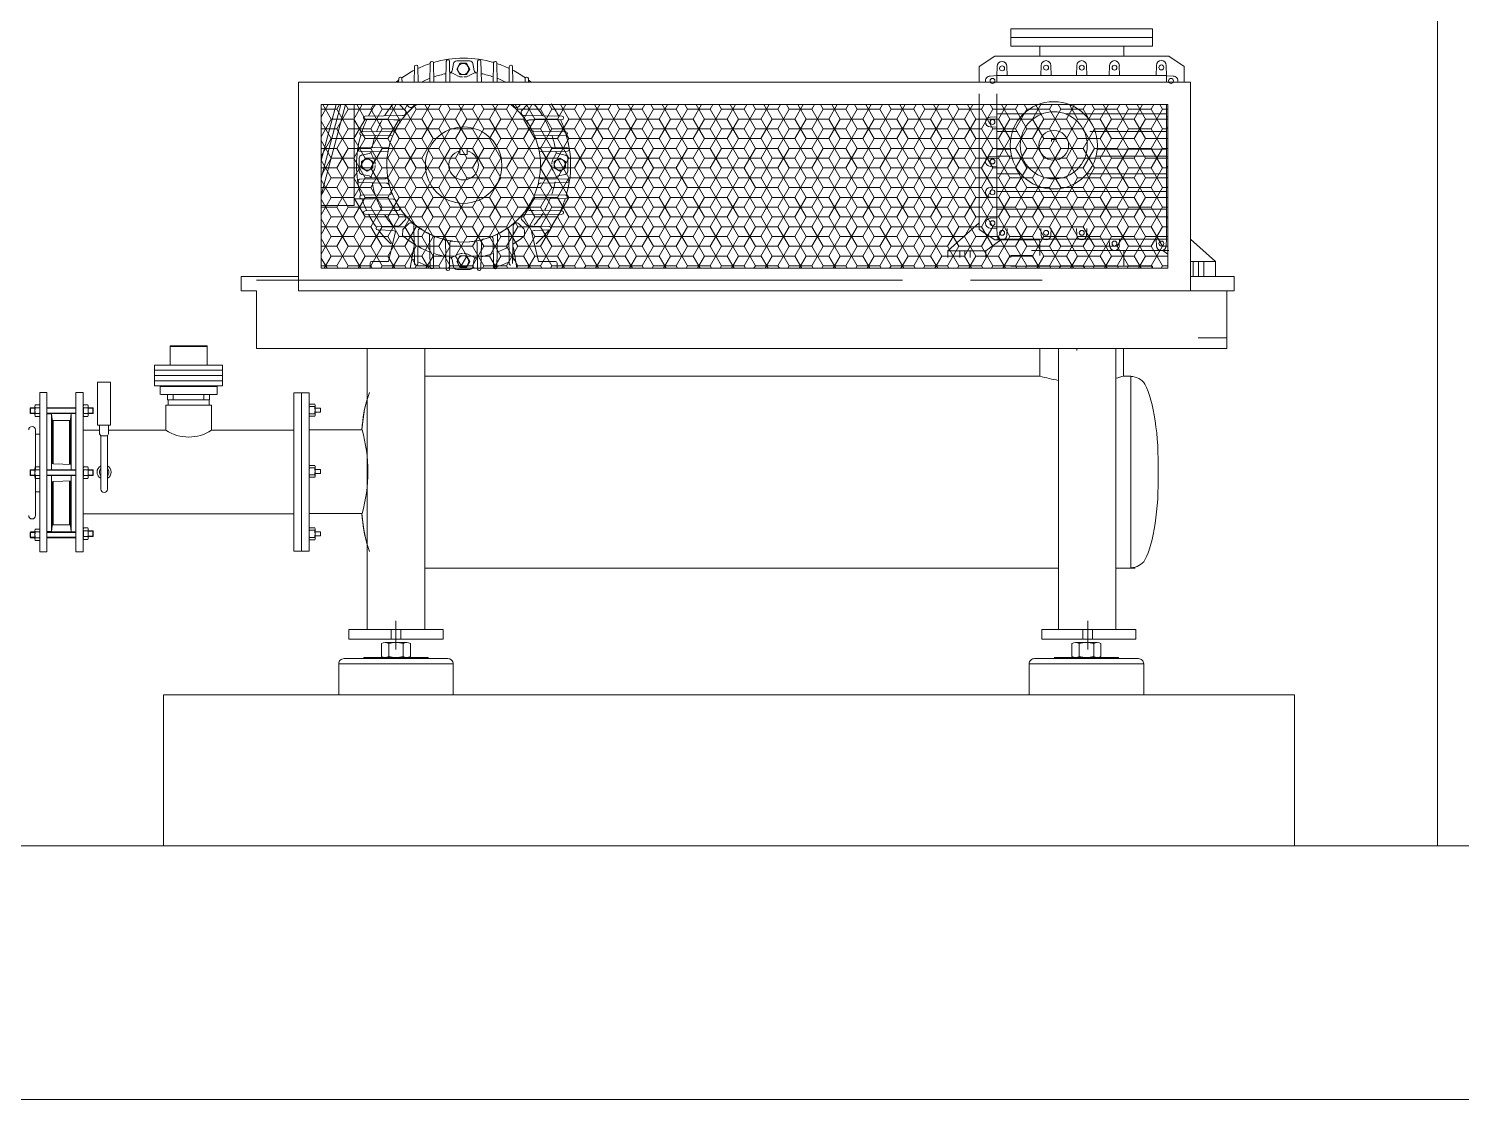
# Model space of a CAD drawing. Header units: millimetres. Extents: x 100 to 940, y 100 to 694.
# Drawn here: x 565.1 to 582.92, y 543.83 to 557.15 of the extents above; entities that cross this region are included whole.
import ezdxf

# ---------------------------------------------------------------- set-up
doc = ezdxf.new("R2010")
doc.units = ezdxf.units.MM
for name, color, linetype, lineweight in [('Aço 1020', 6, 'Continuous', 9), ('contorno', 1, 'Continuous', 9), ('M-EQUIPAMENTOS', 1, 'Continuous', 9), ('PAREDE', 7, 'Continuous', 9)]:
    doc.layers.add(name, color=color, linetype=linetype, lineweight=lineweight)

msp = doc.modelspace()

# ---------------------------------------------------------------- hatches: boundary and pattern name
at = {"layer": 'M-EQUIPAMENTOS', "linetype": 'Continuous'}
h = msp.add_hatch(dxfattribs=at)
h.set_pattern_fill('HONEY', color=1, scale=1.125, angle=180, style=0)
h.set_pattern_definition([(180, (735.08115, 394.29844), (-0.2109375, 0.12178482), [-0.140625, 0.28125]), (60, (735.08115, 394.29844), (0.2109375, 0.12178482), [-0.140625, 0.28125]), (120, (735.08115, 394.29844), (-5e-10, 0.243569645), [0.28125, -0.140625])])
h.paths.add_polyline_path([(568.736, 554.172), (579.267, 554.172), (579.267, 556.208), (568.736, 556.208)])

# ---------------------------------------------------------------- linework, layer by layer
at = {"layer": 'Aço 1020'}
msp.add_lwpolyline([(563.868, 546.99), (563.868, 563.209), (582.618, 563.209), (582.618, 546.99)], close=True, dxfattribs=at)
at = {"layer": 'contorno'}
msp.add_line((570.312, 548.865), (569.021, 548.865), dxfattribs=at)
at = {"layer": 'M-EQUIPAMENTOS', "linetype": 'Continuous'}
for p, q in [((577.313, 557.043), (577.313, 557.152)), ((577.313, 557.152), (579.076, 557.152)), ((579.076, 557.043), (579.076, 557.152)), ((577.313, 557.043), (579.076, 557.043)), ((577.313, 556.934), (577.313, 557.043)), ((577.313, 557.043), (579.076, 557.043)), ((577.313, 556.934), (577.578, 556.934)), ((577.313, 556.934), (579.076, 556.934)), ((577.672, 556.934), (577.672, 556.812)), ((578.718, 556.934), (578.718, 556.812)), ((579.076, 557.043), (578.98, 557.043)), ((579.076, 556.934), (578.98, 556.934)), ((579.076, 556.934), (579.076, 557.043)), ((570.113, 556.746), (570.112, 556.746)), ((570.113, 556.746), (570.115, 556.746)), ((570.292, 556.747), (570.287, 556.489)), ((570.312, 556.766), (570.311, 556.766)), ((570.312, 556.766), (570.311, 556.766)), ((570.312, 556.766), (570.314, 556.766)), ((570.312, 556.766), (570.314, 556.766)), ((570.333, 556.747), (570.338, 556.489)), ((570.422, 556.752), (570.503, 556.752)), ((570.584, 556.752), (570.503, 556.752)), ((570.682, 556.747), (570.678, 556.489)), ((570.703, 556.766), (570.701, 556.766)), ((570.703, 556.766), (570.701, 556.766)), ((570.703, 556.766), (570.705, 556.766)), ((570.703, 556.766), (570.705, 556.766)), ((570.724, 556.747), (570.729, 556.489)), ((570.902, 556.746), (570.9, 556.746)), ((570.902, 556.746), (570.904, 556.746)), ((577.113, 556.812), (576.92, 556.683)), ((577.672, 556.812), (577.113, 556.812)), ((579.191, 556.812), (577.113, 556.812)), ((577.198, 556.812), (579.277, 556.812)), ((578.411, 556.812), (578.735, 556.812)), ((578.411, 556.812), (578.735, 556.812)), ((578.681, 556.812), (579.277, 556.812)), ((579.277, 556.812), (579.469, 556.683)), ((569.898, 556.68), (569.895, 556.489)), ((569.918, 556.699), (569.917, 556.699)), ((569.918, 556.699), (569.92, 556.699)), ((569.939, 556.68), (569.942, 556.489)), ((570.093, 556.728), (570.089, 556.489)), ((570.134, 556.728), (570.138, 556.489)), ((570.365, 556.63), (570.382, 556.719)), ((570.43, 556.569), (570.37, 556.601)), ((570.422, 556.651), (570.462, 556.722)), ((570.462, 556.581), (570.422, 556.651)), ((570.462, 556.722), (570.543, 556.722)), ((570.543, 556.581), (570.462, 556.581)), ((570.543, 556.722), (570.584, 556.651)), ((570.584, 556.651), (570.543, 556.581)), ((570.576, 556.569), (570.636, 556.601)), ((570.641, 556.63), (570.624, 556.719)), ((570.881, 556.728), (570.877, 556.489)), ((570.923, 556.728), (570.927, 556.489)), ((571.076, 556.68), (571.073, 556.489)), ((571.097, 556.699), (571.095, 556.699)), ((571.097, 556.699), (571.099, 556.699)), ((571.118, 556.68), (571.12, 556.489)), ((576.92, 556.489), (576.92, 556.683)), ((576.92, 556.683), (576.92, 556.489)), ((577.058, 556.564), (577.138, 556.57)), ((577.138, 556.57), (579.25, 556.57)), ((579.25, 556.57), (577.138, 556.57)), ((577.139, 556.563), (577.144, 556.685)), ((577.139, 556.563), (577.144, 556.685)), ((577.139, 556.489), (577.139, 556.57)), ((577.269, 556.57), (577.265, 556.685)), ((577.686, 556.57), (577.69, 556.695)), ((577.815, 556.57), (577.811, 556.695)), ((578.13, 556.57), (578.134, 556.695)), ((578.259, 556.57), (578.255, 556.695)), ((578.537, 556.57), (578.541, 556.695)), ((578.666, 556.57), (578.662, 556.695)), ((579.121, 556.57), (579.125, 556.697)), ((579.25, 556.563), (579.246, 556.697)), ((579.25, 556.489), (579.25, 556.57)), ((579.25, 556.568), (579.331, 556.564)), ((579.469, 556.489), (579.469, 556.683)), ((579.469, 556.683), (579.469, 556.489)), ((569.701, 556.533), (569.699, 556.489)), ((569.721, 556.551), (569.72, 556.551)), ((569.721, 556.551), (569.723, 556.551)), ((569.742, 556.533), (569.744, 556.489)), ((571.273, 556.533), (571.272, 556.489)), ((571.294, 556.551), (571.292, 556.551)), ((571.294, 556.551), (571.295, 556.551)), ((571.315, 556.533), (571.316, 556.489)), ((568.736, 555.294), (568.98, 556.208)), ((569.039, 556.208), (568.736, 555.076)), ((568.736, 555.512), (568.922, 556.208)), ((569.149, 556.208), (569.149, 554.952)), ((569.779, 556.141), (569.716, 556.204)), ((569.822, 556.184), (569.798, 556.208)), ((571.193, 556.184), (571.217, 556.208)), ((571.237, 556.141), (571.299, 556.204)), ((576.92, 556.341), (576.92, 554.655)), ((576.92, 554.655), (576.92, 556.341)), ((577.139, 554.667), (577.139, 556.341)), ((579.25, 554.534), (579.25, 556.208)), ((569.264, 556.044), (569.264, 556.046)), ((569.264, 556.044), (569.264, 556.042)), ((569.283, 556.065), (569.75, 556.071)), ((569.283, 556.023), (569.692, 556.018)), ((569.64, 556.07), (569.75, 556.071)), ((571.375, 556.07), (571.265, 556.071)), ((571.733, 556.065), (571.265, 556.071)), ((571.733, 556.023), (571.324, 556.018)), ((571.751, 556.044), (571.751, 556.046)), ((571.751, 556.044), (571.751, 556.042)), ((577.139, 556.057), (577.058, 556.053)), ((577.702, 556.092), (577.139, 556.092)), ((579.25, 556.092), (577.992, 556.092)), ((579.25, 556.057), (579.267, 556.056)), ((569.216, 555.849), (569.216, 555.851)), ((569.216, 555.849), (569.216, 555.848)), ((569.235, 555.87), (569.633, 555.876)), ((569.64, 556.019), (569.692, 556.018)), ((571.375, 556.019), (571.324, 556.018)), ((571.78, 555.87), (571.366, 555.877)), ((571.799, 555.849), (571.799, 555.851)), ((571.799, 555.849), (571.799, 555.848)), ((577.139, 555.927), (577.058, 555.932)), ((577.397, 555.873), (577.139, 555.873)), ((579.25, 555.873), (578.297, 555.873)), ((579.25, 555.927), (579.267, 555.928)), ((569.215, 555.671), (569.578, 555.678)), ((569.235, 555.828), (569.625, 555.822)), ((571.78, 555.828), (571.391, 555.822)), ((571.8, 555.671), (571.437, 555.678)), ((577.819, 555.75), (577.819, 555.776)), ((577.875, 555.776), (577.819, 555.776)), ((577.875, 555.75), (577.875, 555.776)), ((569.197, 555.65), (569.197, 555.652)), ((569.197, 555.65), (569.197, 555.652)), ((569.197, 555.65), (569.197, 555.648)), ((569.197, 555.65), (569.197, 555.648)), ((569.211, 555.542), (569.211, 555.461)), ((569.215, 555.629), (569.566, 555.623)), ((569.311, 555.542), (569.24, 555.501)), ((569.24, 555.501), (569.24, 555.42)), ((569.332, 555.599), (569.243, 555.581)), ((569.381, 555.501), (569.311, 555.542)), ((569.393, 555.534), (569.361, 555.594)), ((569.381, 555.42), (569.381, 555.501)), ((570.461, 555.661), (570.461, 555.586)), ((570.554, 555.661), (570.461, 555.661)), ((570.461, 555.586), (570.554, 555.586)), ((570.554, 555.586), (570.554, 555.661)), ((571.8, 555.629), (571.449, 555.623)), ((571.622, 555.534), (571.654, 555.594)), ((571.634, 555.501), (571.705, 555.542)), ((571.634, 555.42), (571.634, 555.501)), ((571.683, 555.599), (571.772, 555.581)), ((571.705, 555.542), (571.775, 555.501)), ((571.775, 555.501), (571.775, 555.42)), ((571.805, 555.542), (571.805, 555.461)), ((571.819, 555.65), (571.819, 555.652)), ((571.819, 555.65), (571.819, 555.648)), ((577.139, 555.566), (577.058, 555.562)), ((577.139, 555.566), (577.058, 555.562)), ((577.31, 555.653), (577.139, 555.653)), ((577.321, 555.567), (577.139, 555.567)), ((579.25, 555.567), (578.373, 555.567)), ((579.25, 555.653), (578.383, 555.653)), ((579.25, 555.566), (579.267, 555.565)), ((579.25, 555.566), (579.267, 555.565)), ((569.211, 555.38), (569.211, 555.461)), ((569.24, 555.42), (569.311, 555.38)), ((569.332, 555.323), (569.243, 555.34)), ((569.311, 555.38), (569.381, 555.42)), ((569.393, 555.388), (569.361, 555.328)), ((571.622, 555.388), (571.654, 555.328)), ((571.705, 555.38), (571.634, 555.42)), ((571.683, 555.323), (571.772, 555.34)), ((571.775, 555.42), (571.705, 555.38)), ((571.805, 555.38), (571.805, 555.461)), ((577.139, 555.437), (577.058, 555.441)), ((577.139, 555.437), (577.058, 555.441)), ((577.436, 555.347), (577.139, 555.347)), ((579.25, 555.347), (578.258, 555.347)), ((579.25, 555.437), (579.267, 555.437)), ((579.25, 555.437), (579.267, 555.437)), ((569.197, 555.26), (569.197, 555.261)), ((569.197, 555.26), (569.197, 555.258)), ((569.215, 555.28), (569.535, 555.286)), ((569.215, 555.239), (569.552, 555.232)), ((571.8, 555.239), (571.467, 555.232)), ((571.8, 555.28), (571.48, 555.286)), ((571.819, 555.26), (571.819, 555.261)), ((571.819, 555.26), (571.819, 555.258)), ((577.139, 555.182), (577.058, 555.178)), ((579.25, 555.182), (579.267, 555.181)), ((568.736, 554.952), (569.149, 554.952)), ((569.382, 555.038), (569.149, 555.038)), ((569.216, 555.061), (569.216, 555.062)), ((569.216, 555.061), (569.216, 555.059)), ((569.235, 555.081), (569.585, 555.087)), ((569.235, 555.04), (569.633, 555.033)), ((571.78, 555.04), (571.382, 555.033)), ((571.78, 555.081), (571.391, 555.088)), ((571.799, 555.061), (571.799, 555.062)), ((571.799, 555.061), (571.799, 555.059)), ((577.139, 555.053), (577.058, 555.057)), ((579.25, 555.128), (577.139, 555.128)), ((579.25, 555.053), (579.267, 555.054)), ((569.264, 554.866), (569.264, 554.867)), ((569.264, 554.866), (569.264, 554.864)), ((569.283, 554.887), (569.692, 554.892)), ((569.283, 554.845), (569.75, 554.839)), ((569.64, 554.891), (569.692, 554.892)), ((569.64, 554.84), (569.75, 554.839)), ((571.733, 554.845), (571.265, 554.839)), ((571.375, 554.84), (571.265, 554.839)), ((571.733, 554.887), (571.324, 554.892)), ((571.381, 554.891), (571.33, 554.892)), ((571.751, 554.866), (571.751, 554.867)), ((571.751, 554.866), (571.751, 554.864)), ((577.139, 554.798), (577.058, 554.794)), ((579.25, 554.908), (577.139, 554.908)), ((579.25, 554.798), (579.267, 554.797)), ((569.421, 554.67), (569.421, 554.672)), ((569.421, 554.67), (569.421, 554.669)), ((569.64, 554.696), (569.44, 554.691)), ((569.44, 554.65), (569.628, 554.641)), ((569.574, 554.256), (569.662, 554.631)), ((569.64, 554.696), (569.697, 554.698)), ((569.779, 554.769), (569.716, 554.706)), ((569.749, 554.579), (569.751, 554.645)), ((569.822, 554.726), (569.759, 554.663)), ((569.898, 554.23), (569.891, 554.698)), ((569.939, 554.23), (569.945, 554.639)), ((571.076, 554.23), (571.071, 554.639)), ((571.118, 554.23), (571.124, 554.698)), ((571.193, 554.726), (571.256, 554.663)), ((571.237, 554.769), (571.299, 554.706)), ((571.266, 554.579), (571.264, 554.645)), ((571.375, 554.696), (571.318, 554.698)), ((571.441, 554.256), (571.353, 554.631)), ((571.375, 554.696), (571.575, 554.691)), ((571.575, 554.65), (571.388, 554.641)), ((571.594, 554.67), (571.594, 554.672)), ((571.594, 554.67), (571.594, 554.669)), ((576.531, 554.39), (576.92, 554.736)), ((577.113, 554.526), (576.92, 554.655)), ((577.058, 554.673), (577.139, 554.667)), ((577.139, 554.674), (577.144, 554.586)), ((577.269, 554.667), (577.265, 554.586)), ((577.686, 554.667), (577.69, 554.586)), ((577.815, 554.667), (577.811, 554.586)), ((578.13, 554.667), (578.134, 554.586)), ((578.259, 554.667), (578.255, 554.586)), ((569.843, 554.172), (569.888, 554.432)), ((570.093, 554.182), (570.086, 554.58)), ((570.134, 554.182), (570.14, 554.54)), ((570.292, 554.163), (570.285, 554.501)), ((570.333, 554.163), (570.339, 554.489)), ((570.682, 554.163), (570.676, 554.489)), ((570.724, 554.163), (570.73, 554.501)), ((570.881, 554.182), (570.875, 554.54)), ((570.923, 554.182), (570.929, 554.58)), ((571.172, 554.172), (571.127, 554.432)), ((577.001, 554.39), (577.188, 554.526)), ((577.672, 554.526), (577.113, 554.526)), ((577.138, 554.534), (579.25, 554.534)), ((577.672, 554.333), (577.672, 554.518)), ((578.537, 554.534), (578.541, 554.453)), ((578.666, 554.534), (578.662, 554.453)), ((579.121, 554.534), (579.125, 554.453)), ((579.25, 554.541), (579.246, 554.453)), ((579.25, 554.541), (579.246, 554.453)), ((579.25, 554.536), (579.267, 554.537)), ((579.858, 554.257), (579.548, 554.533)), ((569.364, 554.256), (569.574, 554.256)), ((570.365, 554.28), (570.382, 554.191)), ((570.43, 554.341), (570.37, 554.309)), ((570.462, 554.329), (570.422, 554.258)), ((570.422, 554.258), (570.462, 554.188)), ((570.543, 554.329), (570.462, 554.329)), ((570.584, 554.258), (570.543, 554.329)), ((570.543, 554.188), (570.584, 554.258)), ((570.576, 554.341), (570.636, 554.309)), ((570.641, 554.28), (570.624, 554.191)), ((571.651, 554.256), (571.441, 554.256)), ((576.531, 554.39), (577.001, 554.39)), ((576.531, 554.305), (576.531, 554.39)), ((576.677, 554.305), (576.677, 554.39)), ((576.743, 554.305), (576.743, 554.39)), ((576.809, 554.305), (576.809, 554.39)), ((577.001, 554.39), (577.001, 554.305)), ((577.313, 554.333), (577.578, 554.333)), ((577.313, 554.333), (577.313, 554.305)), ((579.277, 554.393), (577.571, 554.393)), ((578.718, 554.2), (578.718, 554.385)), ((579.267, 554.346), (579.202, 554.393)), ((579.858, 554.257), (579.548, 554.257)), ((579.581, 554.069), (579.581, 554.257)), ((579.647, 554.069), (579.647, 554.257)), ((579.713, 554.069), (579.713, 554.257)), ((579.858, 554.069), (579.858, 554.257)), ((568.454, 554.069), (567.744, 554.069)), ((567.744, 554.069), (567.744, 553.89)), ((569.345, 554.238), (569.345, 554.172)), ((569.918, 554.211), (569.917, 554.211)), ((569.918, 554.211), (569.92, 554.211)), ((570.113, 554.164), (570.112, 554.164)), ((570.113, 554.164), (570.115, 554.164)), ((570.312, 554.144), (570.311, 554.144)), ((570.312, 554.144), (570.314, 554.144)), ((570.422, 554.158), (570.503, 554.158)), ((570.462, 554.188), (570.543, 554.188)), ((570.584, 554.158), (570.503, 554.158)), ((570.703, 554.144), (570.701, 554.144)), ((570.703, 554.144), (570.705, 554.144)), ((570.902, 554.164), (570.9, 554.164)), ((570.902, 554.164), (570.904, 554.164)), ((571.67, 554.238), (571.67, 554.172)), ((577.313, 554.2), (579.076, 554.2)), ((579.076, 554.2), (579.076, 554.172)), ((579.548, 554.069), (580.022, 554.069)), ((580.092, 554.069), (579.548, 554.069)), ((579.548, 554.069), (579.858, 554.069)), ((579.548, 554.069), (579.858, 554.069)), ((580.092, 554.069), (580.092, 553.89)), ((567.933, 553.89), (567.744, 553.89)), ((567.933, 554.023), (575.966, 554.023)), ((567.933, 553.176), (567.933, 553.89)), ((567.933, 553.89), (567.933, 553.176)), ((575.466, 554.023), (575.823, 554.023)), ((576.811, 554.023), (577.701, 554.023)), ((580.092, 553.89), (579.201, 553.89)), ((579.998, 553.176), (579.998, 553.89)), ((579.998, 553.89), (579.998, 553.176)), ((566.858, 553.201), (567.318, 553.201)), ((579.998, 553.176), (567.933, 553.176)), ((569.311, 549.679), (569.311, 553.176)), ((570.025, 553.176), (570.025, 549.679)), ((577.026, 553.176), (577.384, 553.176)), ((577.674, 552.832), (577.674, 553.176)), ((577.906, 553.176), (577.906, 549.679)), ((578.134, 553.176), (578.134, 553.149)), ((578.62, 549.679), (578.62, 553.176)), ((578.715, 552.832), (578.715, 553.176)), ((579.998, 553.309), (579.641, 553.309)), ((566.665, 552.967), (566.665, 552.71)), ((566.761, 552.967), (566.665, 552.967)), ((566.665, 552.903), (567.511, 552.903)), ((566.665, 552.839), (567.494, 552.839)), ((567.511, 552.967), (566.761, 552.967)), ((567.494, 552.839), (567.511, 552.839)), ((567.511, 552.935), (567.511, 552.967)), ((567.511, 552.903), (567.511, 552.935)), ((567.511, 552.871), (567.511, 552.903)), ((567.511, 552.855), (567.511, 552.871)), ((567.511, 552.839), (567.511, 552.855)), ((567.511, 552.806), (567.511, 552.839)), ((577.674, 552.832), (570.025, 552.832)), ((578.715, 552.832), (578.807, 552.832)), ((578.807, 552.832), (578.807, 550.463)), ((566.665, 552.774), (567.43, 552.774)), ((566.665, 552.71), (567.511, 552.71)), ((566.736, 552.602), (566.736, 552.7)), ((566.745, 552.774), (566.761, 552.774)), ((566.745, 552.71), (566.761, 552.71)), ((566.745, 552.7), (566.761, 552.7)), ((567.433, 552.71), (566.761, 552.71)), ((566.761, 552.71), (567.365, 552.71)), ((566.761, 552.7), (567.355, 552.7)), ((567.355, 552.7), (567.443, 552.7)), ((567.43, 552.774), (567.511, 552.774)), ((567.443, 552.602), (567.443, 552.7)), ((567.511, 552.774), (567.511, 552.806)), ((567.511, 552.742), (567.511, 552.774)), ((567.511, 552.71), (567.511, 552.742)), ((565.235, 552.473), (565.182, 552.473)), ((565.235, 552.473), (565.182, 552.473)), ((565.24, 550.647), (565.24, 552.627)), ((565.24, 552.627), (565.326, 552.627)), ((565.326, 552.627), (565.326, 550.647)), ((565.714, 552.626), (565.686, 552.626)), ((565.686, 552.626), (565.686, 551.116)), ((565.779, 552.626), (565.714, 552.626)), ((565.779, 551.116), (565.779, 552.626)), ((565.784, 552.473), (565.837, 552.473)), ((565.784, 552.473), (565.837, 552.473)), ((566.805, 552.47), (566.805, 552.309)), ((566.887, 552.47), (566.805, 552.47)), ((566.827, 552.602), (566.827, 552.535)), ((566.952, 552.535), (566.827, 552.535)), ((566.836, 552.535), (566.836, 552.47)), ((567.375, 552.47), (566.887, 552.47)), ((566.898, 552.535), (566.898, 552.602)), ((567.349, 552.535), (566.952, 552.535)), ((567.257, 552.602), (567.443, 552.602)), ((567.278, 552.535), (567.278, 552.602)), ((567.344, 552.47), (567.344, 552.535)), ((567.349, 552.535), (567.349, 552.602)), ((567.375, 552.47), (567.375, 552.158)), ((568.399, 550.652), (568.399, 552.622)), ((568.588, 552.622), (568.399, 552.622)), ((568.494, 550.652), (568.494, 552.622)), ((568.588, 552.163), (568.588, 552.622)), ((568.592, 552.481), (568.658, 552.481)), ((568.592, 552.481), (568.658, 552.481)), ((568.661, 552.346), (568.661, 552.466)), ((568.661, 552.346), (568.661, 552.466)), ((565.122, 552.438), (565.117, 552.432)), ((565.122, 552.438), (565.117, 552.432)), ((565.178, 552.432), (565.117, 552.432)), ((565.178, 552.432), (565.117, 552.432)), ((565.117, 552.432), (565.117, 552.372)), ((565.117, 552.432), (565.117, 552.372)), ((565.117, 552.372), (565.122, 552.366)), ((565.117, 552.372), (565.122, 552.366)), ((565.117, 552.372), (565.178, 552.372)), ((565.117, 552.372), (565.178, 552.372)), ((565.178, 552.438), (565.122, 552.438)), ((565.178, 552.438), (565.122, 552.438)), ((565.122, 552.438), (565.122, 552.366)), ((565.122, 552.438), (565.122, 552.366)), ((565.122, 552.366), (565.178, 552.366)), ((565.122, 552.366), (565.178, 552.366)), ((565.178, 552.348), (565.178, 552.455)), ((565.178, 552.348), (565.178, 552.455)), ((565.182, 552.438), (565.235, 552.438)), ((565.182, 552.438), (565.235, 552.438)), ((565.182, 552.366), (565.235, 552.366)), ((565.182, 552.366), (565.235, 552.366)), ((565.182, 552.33), (565.235, 552.33)), ((565.182, 552.33), (565.235, 552.33)), ((565.24, 552.348), (565.24, 552.455)), ((565.24, 552.455), (565.24, 552.348)), ((565.24, 552.455), (565.24, 552.348)), ((565.24, 552.348), (565.24, 552.455)), ((565.523, 552.438), (565.326, 552.438)), ((565.523, 552.432), (565.326, 552.432)), ((565.326, 552.372), (565.523, 552.372)), ((565.326, 552.366), (565.523, 552.366)), ((565.383, 552.361), (565.393, 552.29)), ((565.383, 552.361), (565.383, 551.665)), ((565.393, 552.29), (565.393, 551.739)), ((565.405, 552.28), (565.523, 552.28)), ((565.405, 552.28), (565.405, 551.739)), ((565.686, 552.438), (565.523, 552.438)), ((565.686, 552.432), (565.523, 552.432)), ((565.523, 552.372), (565.686, 552.372)), ((565.523, 552.366), (565.686, 552.366)), ((565.523, 552.28), (565.606, 552.28)), ((565.606, 552.28), (565.606, 551.73)), ((565.629, 552.361), (565.618, 552.29)), ((565.618, 551.73), (565.618, 552.29)), ((565.629, 552.361), (565.629, 551.665)), ((565.779, 552.348), (565.779, 552.455)), ((565.779, 552.455), (565.779, 552.348)), ((565.779, 552.455), (565.779, 552.348)), ((565.779, 552.348), (565.779, 552.455)), ((565.837, 552.438), (565.784, 552.438)), ((565.837, 552.438), (565.784, 552.438)), ((565.837, 552.366), (565.784, 552.366)), ((565.837, 552.366), (565.784, 552.366)), ((565.837, 552.33), (565.784, 552.33)), ((565.837, 552.33), (565.784, 552.33)), ((565.841, 552.348), (565.841, 552.455)), ((565.841, 552.348), (565.841, 552.455)), ((565.841, 552.438), (565.897, 552.438)), ((565.841, 552.438), (565.897, 552.438)), ((565.841, 552.432), (565.902, 552.432)), ((565.841, 552.432), (565.902, 552.432)), ((565.902, 552.372), (565.841, 552.372)), ((565.902, 552.372), (565.841, 552.372)), ((565.897, 552.366), (565.841, 552.366)), ((565.897, 552.366), (565.841, 552.366)), ((565.897, 552.438), (565.902, 552.432)), ((565.897, 552.438), (565.902, 552.432)), ((565.897, 552.438), (565.897, 552.366)), ((565.897, 552.438), (565.897, 552.366)), ((565.902, 552.372), (565.897, 552.366)), ((565.902, 552.372), (565.897, 552.366)), ((565.902, 552.432), (565.902, 552.372)), ((565.902, 552.432), (565.902, 552.372)), ((566.805, 552.309), (566.805, 552.158)), ((568.588, 552.363), (568.588, 552.45)), ((568.588, 552.45), (568.588, 552.363)), ((568.588, 552.45), (568.588, 552.363)), ((568.588, 552.363), (568.588, 552.45)), ((568.658, 552.452), (568.592, 552.452)), ((568.658, 552.452), (568.592, 552.452)), ((568.658, 552.361), (568.592, 552.361)), ((568.658, 552.361), (568.592, 552.361)), ((568.658, 552.332), (568.592, 552.332)), ((568.658, 552.332), (568.592, 552.332)), ((568.661, 552.452), (568.661, 552.361)), ((568.661, 552.431), (568.727, 552.431)), ((568.661, 552.381), (568.727, 552.381)), ((568.727, 552.381), (568.727, 552.431)), ((565.184, 552.163), (565.184, 551.665)), ((565.24, 552.107), (565.184, 552.107)), ((565.779, 552.158), (565.982, 552.158)), ((565.982, 552.222), (565.982, 552.111)), ((565.982, 552.111), (565.996, 552.088)), ((566.116, 552.222), (565.991, 552.222)), ((566.094, 552.111), (566.08, 552.088)), ((566.094, 552.222), (566.094, 552.111)), ((566.094, 552.158), (566.805, 552.158)), ((567.375, 552.158), (568.399, 552.158)), ((568.588, 550.652), (568.588, 552.163)), ((568.588, 552.163), (569.244, 552.163)), ((565.24, 551.396), (565.24, 552.101)), ((565.996, 552.088), (566.08, 552.088)), ((565.996, 551.424), (565.996, 552.088)), ((566.08, 551.424), (566.08, 552.088)), ((565.117, 551.659), (565.122, 551.665)), ((565.117, 551.659), (565.122, 551.665)), ((565.117, 551.659), (565.178, 551.659)), ((565.117, 551.659), (565.178, 551.659)), ((565.117, 551.599), (565.117, 551.659)), ((565.117, 551.599), (565.117, 551.659)), ((565.122, 551.594), (565.117, 551.599)), ((565.178, 551.599), (565.117, 551.599)), ((565.122, 551.594), (565.117, 551.599)), ((565.178, 551.599), (565.117, 551.599)), ((565.122, 551.665), (565.178, 551.665)), ((565.122, 551.665), (565.178, 551.665)), ((565.122, 551.594), (565.122, 551.665)), ((565.122, 551.594), (565.122, 551.665)), ((565.178, 551.594), (565.122, 551.594)), ((565.178, 551.594), (565.122, 551.594)), ((565.178, 551.683), (565.178, 551.576)), ((565.178, 551.683), (565.178, 551.576)), ((565.182, 551.701), (565.235, 551.701)), ((565.182, 551.701), (565.235, 551.701)), ((565.182, 551.665), (565.235, 551.665)), ((565.182, 551.665), (565.235, 551.665)), ((565.182, 551.594), (565.235, 551.594)), ((565.182, 551.594), (565.235, 551.594)), ((565.184, 551.594), (565.184, 551.096)), ((565.24, 551.683), (565.24, 551.576)), ((565.24, 551.576), (565.24, 551.683)), ((565.24, 551.576), (565.24, 551.683)), ((565.24, 551.683), (565.24, 551.576)), ((565.326, 551.665), (565.523, 551.665)), ((565.326, 551.659), (565.523, 551.659)), ((565.523, 551.599), (565.326, 551.599)), ((565.523, 551.594), (565.326, 551.594)), ((565.383, 551.594), (565.383, 550.898)), ((565.523, 551.734), (565.404, 551.739)), ((565.629, 551.73), (565.523, 551.734)), ((565.523, 551.665), (565.686, 551.665)), ((565.523, 551.659), (565.686, 551.659)), ((565.686, 551.599), (565.523, 551.599)), ((565.686, 551.594), (565.523, 551.594)), ((565.629, 551.594), (565.629, 550.898)), ((565.779, 551.683), (565.779, 551.576)), ((565.779, 551.576), (565.779, 551.683)), ((565.779, 551.576), (565.779, 551.683)), ((565.779, 551.683), (565.779, 551.576)), ((565.837, 551.701), (565.784, 551.701)), ((565.837, 551.701), (565.784, 551.701)), ((565.837, 551.665), (565.784, 551.665)), ((565.837, 551.665), (565.784, 551.665)), ((565.837, 551.594), (565.784, 551.594)), ((565.837, 551.594), (565.784, 551.594)), ((565.841, 551.683), (565.841, 551.576)), ((565.841, 551.683), (565.841, 551.576)), ((565.897, 551.665), (565.841, 551.665)), ((565.897, 551.665), (565.841, 551.665)), ((565.902, 551.659), (565.841, 551.659)), ((565.902, 551.659), (565.841, 551.659)), ((565.841, 551.599), (565.902, 551.599)), ((565.841, 551.599), (565.902, 551.599)), ((565.841, 551.594), (565.897, 551.594)), ((565.841, 551.594), (565.897, 551.594)), ((565.902, 551.659), (565.897, 551.665)), ((565.902, 551.659), (565.897, 551.665)), ((565.897, 551.594), (565.897, 551.665)), ((565.897, 551.594), (565.897, 551.665)), ((565.897, 551.594), (565.902, 551.599)), ((565.897, 551.594), (565.902, 551.599)), ((565.902, 551.599), (565.902, 551.659)), ((565.902, 551.599), (565.902, 551.659)), ((568.588, 551.69), (568.588, 551.603)), ((568.588, 551.69), (568.588, 551.603)), ((568.588, 551.603), (568.588, 551.689)), ((568.588, 551.603), (568.588, 551.689)), ((568.658, 551.721), (568.592, 551.721)), ((568.658, 551.721), (568.592, 551.721)), ((568.658, 551.692), (568.592, 551.692)), ((568.658, 551.692), (568.592, 551.692)), ((568.658, 551.601), (568.592, 551.601)), ((568.658, 551.601), (568.592, 551.601)), ((568.592, 551.572), (568.658, 551.572)), ((568.592, 551.572), (568.658, 551.572)), ((568.661, 551.706), (568.661, 551.586)), ((568.661, 551.706), (568.661, 551.586)), ((568.661, 551.671), (568.727, 551.671)), ((568.661, 551.621), (568.727, 551.621)), ((568.727, 551.621), (568.727, 551.671)), ((565.235, 551.558), (565.182, 551.558)), ((565.235, 551.558), (565.182, 551.558)), ((565.24, 551.39), (565.184, 551.39)), ((565.393, 551.52), (565.393, 550.969)), ((565.404, 551.52), (565.523, 551.524)), ((565.405, 551.52), (565.405, 550.979)), ((565.523, 551.524), (565.629, 551.529)), ((565.606, 551.528), (565.606, 550.979)), ((565.618, 550.969), (565.618, 551.529)), ((565.784, 551.558), (565.837, 551.558)), ((565.784, 551.558), (565.837, 551.558)), ((565.686, 551.116), (565.686, 550.647)), ((568.399, 551.116), (565.779, 551.116)), ((565.779, 550.647), (565.779, 551.116)), ((569.244, 551.121), (568.588, 551.121)), ((578.807, 551.076), (578.807, 550.448)), ((565.117, 550.887), (565.122, 550.893)), ((565.117, 550.887), (565.122, 550.893)), ((565.117, 550.887), (565.178, 550.887)), ((565.117, 550.887), (565.178, 550.887)), ((565.117, 550.827), (565.117, 550.887)), ((565.117, 550.827), (565.117, 550.887)), ((565.122, 550.893), (565.178, 550.893)), ((565.122, 550.893), (565.178, 550.893)), ((565.122, 550.821), (565.122, 550.893)), ((565.122, 550.821), (565.122, 550.893)), ((565.178, 550.91), (565.178, 550.803)), ((565.178, 550.91), (565.178, 550.803)), ((565.182, 550.928), (565.235, 550.928)), ((565.182, 550.928), (565.235, 550.928)), ((565.182, 550.893), (565.235, 550.893)), ((565.182, 550.893), (565.235, 550.893)), ((565.24, 550.91), (565.24, 550.803)), ((565.24, 550.803), (565.24, 550.91)), ((565.24, 550.803), (565.24, 550.91)), ((565.24, 550.91), (565.24, 550.803)), ((565.326, 550.893), (565.523, 550.893)), ((565.326, 550.887), (565.523, 550.887)), ((565.393, 550.969), (565.383, 550.898)), ((565.405, 550.979), (565.523, 550.979)), ((565.523, 550.979), (565.606, 550.979)), ((565.523, 550.893), (565.686, 550.893)), ((565.523, 550.887), (565.686, 550.887)), ((565.618, 550.969), (565.629, 550.898)), ((565.779, 550.925), (565.779, 550.818)), ((565.779, 550.818), (565.779, 550.925)), ((565.779, 550.818), (565.779, 550.925)), ((565.779, 550.925), (565.779, 550.818)), ((565.837, 550.943), (565.784, 550.943)), ((565.837, 550.943), (565.784, 550.943)), ((565.837, 550.907), (565.784, 550.907)), ((565.837, 550.907), (565.784, 550.907)), ((565.841, 550.925), (565.841, 550.818)), ((565.841, 550.925), (565.841, 550.818)), ((565.897, 550.907), (565.841, 550.907)), ((565.897, 550.907), (565.841, 550.907)), ((565.902, 550.902), (565.841, 550.902)), ((565.902, 550.902), (565.841, 550.902)), ((565.902, 550.902), (565.897, 550.907)), ((565.902, 550.902), (565.897, 550.907)), ((565.897, 550.836), (565.897, 550.907)), ((565.897, 550.836), (565.897, 550.907)), ((565.902, 550.842), (565.902, 550.902)), ((565.902, 550.842), (565.902, 550.902)), ((568.588, 550.912), (568.588, 550.825)), ((568.588, 550.912), (568.588, 550.825)), ((568.588, 550.825), (568.588, 550.911)), ((568.588, 550.825), (568.588, 550.911)), ((568.658, 550.943), (568.592, 550.943)), ((568.658, 550.943), (568.592, 550.943)), ((568.658, 550.914), (568.592, 550.914)), ((568.658, 550.914), (568.592, 550.914)), ((568.661, 550.928), (568.661, 550.808)), ((568.661, 550.928), (568.661, 550.808)), ((568.661, 550.822), (568.661, 550.914)), ((568.661, 550.893), (568.727, 550.893)), ((568.727, 550.843), (568.727, 550.893)), ((565.178, 550.827), (565.117, 550.827)), ((565.122, 550.821), (565.117, 550.827)), ((565.178, 550.827), (565.117, 550.827)), ((565.122, 550.821), (565.117, 550.827)), ((565.178, 550.821), (565.122, 550.821)), ((565.178, 550.821), (565.122, 550.821)), ((565.182, 550.821), (565.235, 550.821)), ((565.182, 550.821), (565.235, 550.821)), ((565.235, 550.785), (565.182, 550.785)), ((565.235, 550.785), (565.182, 550.785)), ((565.523, 550.827), (565.326, 550.827)), ((565.523, 550.821), (565.326, 550.821)), ((565.686, 550.827), (565.523, 550.827)), ((565.686, 550.821), (565.523, 550.821)), ((565.837, 550.836), (565.784, 550.836)), ((565.837, 550.836), (565.784, 550.836)), ((565.784, 550.8), (565.837, 550.8)), ((565.784, 550.8), (565.837, 550.8)), ((565.841, 550.842), (565.902, 550.842)), ((565.841, 550.842), (565.902, 550.842)), ((565.841, 550.836), (565.897, 550.836)), ((565.841, 550.836), (565.897, 550.836)), ((565.897, 550.836), (565.902, 550.842)), ((565.897, 550.836), (565.902, 550.842)), ((568.658, 550.822), (568.592, 550.822)), ((568.658, 550.822), (568.592, 550.822)), ((568.592, 550.794), (568.658, 550.794)), ((568.592, 550.794), (568.658, 550.794)), ((568.661, 550.843), (568.727, 550.843)), ((565.24, 550.647), (565.326, 550.647)), ((565.686, 550.647), (565.779, 550.647)), ((568.588, 550.652), (568.399, 550.652)), ((577.906, 550.443), (570.025, 550.443)), ((578.857, 550.443), (578.62, 550.443)), ((569.667, 549.429), (569.667, 549.786)), ((578.269, 549.429), (578.269, 549.786)), ((569.081, 549.56), (569.081, 549.679)), ((569.081, 549.56), (569.081, 549.679)), ((569.081, 549.679), (570.253, 549.679)), ((569.606, 549.56), (569.606, 549.679)), ((569.728, 549.56), (569.728, 549.679)), ((570.253, 549.56), (570.253, 549.679)), ((577.697, 549.56), (577.697, 549.679)), ((577.697, 549.56), (577.697, 549.679)), ((577.697, 549.679), (578.869, 549.679)), ((578.208, 549.56), (578.208, 549.679)), ((578.33, 549.56), (578.33, 549.679)), ((578.869, 549.56), (578.869, 549.679)), ((569.081, 549.56), (570.253, 549.56)), ((577.697, 549.56), (578.869, 549.56))]:
    msp.add_line(p, q, dxfattribs=at)
at = {"layer": 'M-EQUIPAMENTOS'}
for p, q in [((569.487, 549.506), (569.487, 549.342)), ((569.801, 549.517), (569.532, 549.517)), ((569.577, 549.342), (569.577, 549.506)), ((569.756, 549.342), (569.756, 549.506)), ((569.846, 549.342), (569.846, 549.506)), ((578.073, 549.506), (578.073, 549.342)), ((578.388, 549.517), (578.118, 549.517)), ((578.163, 549.342), (578.163, 549.506)), ((578.343, 549.342), (578.343, 549.506)), ((578.433, 549.342), (578.433, 549.506)), ((570.379, 549.251), (568.955, 549.251)), ((569.267, 549.331), (570.066, 549.331)), ((569.267, 549.331), (569.267, 549.317)), ((569.532, 549.331), (569.801, 549.331)), ((570.066, 549.331), (570.066, 549.317)), ((578.965, 549.251), (577.541, 549.251)), ((577.854, 549.331), (577.854, 549.317)), ((577.854, 549.331), (578.652, 549.331)), ((578.118, 549.331), (578.388, 549.331)), ((578.652, 549.331), (578.652, 549.317)), ((578.899, 548.865), (577.608, 548.865))]:
    msp.add_line(p, q, dxfattribs=at)
at = {"layer": 'M-EQUIPAMENTOS', "linetype": 'Continuous'}
for points in [[(568.454, 553.89), (579.548, 553.89), (579.548, 556.489), (568.454, 556.489)], [(568.736, 554.172), (579.267, 554.172), (579.267, 556.208), (568.736, 556.208)]]:
    msp.add_lwpolyline(points, close=True, dxfattribs=at)
msp.add_lwpolyline([(567.318, 552.967), (567.318, 553.201, 0.414214), (567.311, 553.208), (566.865, 553.208, 0.414214), (566.858, 553.201), (566.858, 552.967)], format="xyb", dxfattribs=at)
for points in [[(565.991, 552.222), (565.955, 552.222), (565.955, 552.754), (566.116, 552.754), (566.116, 552.222)], [(566.761, 552.71), (566.745, 552.71)], [(566.745, 552.602), (566.761, 552.602)], [(566.761, 552.602), (567.257, 552.602)], [(565.383, 550.898), (565.326, 550.898), (565.326, 552.361), (565.383, 552.361)]]:
    msp.add_lwpolyline(points, dxfattribs=at)
at = {"layer": 'M-EQUIPAMENTOS'}
for points in [[(568.955, 548.865), (570.379, 548.865), (570.379, 549.251, 0.414214), (570.312, 549.317), (569.021, 549.317, 0.414214), (568.955, 549.251)], [(577.541, 548.865), (578.965, 548.865), (578.965, 549.251, 0.414214), (578.899, 549.317), (577.608, 549.317, 0.414214), (577.541, 549.251)]]:
    msp.add_lwpolyline(points, format="xyb", close=True, dxfattribs=at)
at = {"layer": 'M-EQUIPAMENTOS', "linetype": 'Continuous'}
for centre, radius in [((577.204, 556.659), 0.0307), ((577.751, 556.668), 0.0307), ((578.195, 556.668), 0.0307), ((578.602, 556.668), 0.0307), ((579.185, 556.671), 0.0307), ((577.085, 556.503), 0.0307), ((579.305, 556.503), 0.0307), ((577.847, 555.702), 0.543), ((577.085, 555.992), 0.0307), ((577.847, 555.702), 0.417), ((570.508, 555.455), 0.475), ((577.847, 555.702), 0.185), ((577.085, 555.501), 0.0307), ((577.085, 555.501), 0.0307), ((577.085, 555.117), 0.0307), ((577.085, 554.733), 0.0307), ((577.204, 554.613), 0.0307), ((577.751, 554.613), 0.0307), ((578.195, 554.613), 0.0307), ((578.602, 554.48), 0.0307), ((579.185, 554.48), 0.0307)]:
    msp.add_circle(centre, radius, dxfattribs=at)
for centre, radius, start, end in [((570.112, 556.727), 0.019, 90, 178.8542), ((570.115, 556.727), 0.019, 1.1458, 90), ((570.508, 555.455), 1.331, 73.671, 106.329), ((570.311, 556.747), 0.019, 90, 178.8542), ((570.314, 556.747), 0.019, 1.1458, 90), ((570.314, 556.747), 0.019, 1.1458, 90), ((570.701, 556.747), 0.019, 90, 178.8542), ((570.701, 556.747), 0.019, 90, 178.8542), ((570.705, 556.747), 0.019, 1.1458, 90), ((570.9, 556.727), 0.019, 90, 178.8542), ((570.904, 556.727), 0.019, 1.1458, 90), ((577.204, 556.685), 0.0605, 0, 180), ((577.751, 556.695), 0.0605, 0, 180), ((578.195, 556.695), 0.0605, 0, 180), ((578.602, 556.695), 0.0605, 0, 180), ((579.185, 556.697), 0.0605, 0, 180), ((570.508, 555.455), 1.331, 117.2957, 125.2381), ((569.917, 556.68), 0.019, 90, 178.8542), ((569.92, 556.68), 0.019, 1.1458, 90), ((570.508, 555.455), 1.331, 108.1718, 115.2631), ((570.508, 555.455), 1.159, 100.8903, 108.6519), ((570.508, 555.455), 1.159, 71.3481, 79.1097), ((570.508, 555.455), 1.331, 64.7369, 71.8282), ((571.095, 556.68), 0.019, 90, 178.8542), ((571.099, 556.68), 0.019, 1.1458, 90), ((570.508, 555.455), 1.331, 54.7619, 62.7043), ((577.058, 556.503), 0.0605, 90, 193.7125), ((579.331, 556.503), 0.0605, 346.2875, 90), ((570.508, 555.455), 1.331, 127.3469, 129.0403), ((569.72, 556.532), 0.019, 90, 178.8542), ((569.723, 556.532), 0.019, 1.1458, 90), ((570.508, 555.455), 1.159, 111.1439, 116.8772), ((570.508, 555.455), 1.159, 63.1228, 68.8561), ((571.292, 556.532), 0.019, 90, 178.8542), ((571.295, 556.532), 0.019, 1.1458, 90), ((570.508, 555.455), 1.331, 50.9597, 52.6531), ((570.508, 555.455), 1.331, 50.9597, 52.6531), ((570.508, 555.455), 1.331, 145.3615, 152.7043), ((570.508, 555.455), 1.159, 139.1181, 148.0662), ((570.508, 555.455), 0.956, 128.0777, 51.9223), ((570.508, 555.455), 0.956, 128.0777, 155.0753), ((570.508, 555.455), 0.956, 128.0777, 155.0753), ((570.508, 555.455), 0.956, 128.0777, 155.0753), ((569.851, 556.213), 0.0408, 225, 359.2347), ((570.508, 555.455), 0.956, 24.9247, 51.9223), ((570.508, 555.455), 0.956, 24.9247, 51.9223), ((570.508, 555.455), 0.956, 24.9247, 51.9223), ((571.165, 556.213), 0.0408, 180.7653, 315), ((570.508, 555.455), 1.159, 31.9338, 40.8819), ((570.508, 555.455), 1.331, 27.2957, 35.0249), ((570.508, 555.455), 1.331, 154.7369, 161.8282), ((569.283, 556.046), 0.019, 91.1458, 180), ((569.283, 556.042), 0.019, 180, 268.8542), ((570.508, 555.455), 1.159, 150.7972, 158.8561), ((569.75, 556.112), 0.0408, 270.7653, 45), ((571.265, 556.112), 0.0408, 135, 269.2347), ((570.508, 555.455), 1.159, 21.1439, 29.2028), ((570.508, 555.455), 1.331, 18.1718, 25.2631), ((571.732, 556.046), 0.019, 0, 88.8542), ((571.732, 556.042), 0.019, 271.1458, 0), ((577.058, 555.992), 0.0605, 90, 270), ((569.235, 555.851), 0.019, 91.1458, 180), ((569.235, 555.848), 0.019, 180, 268.8542), ((569.632, 555.917), 0.0408, 270.922, 332.1691), ((569.691, 555.991), 0.0272, 326.7212, 89.2347), ((571.324, 555.991), 0.0272, 90.7653, 213.2788), ((571.383, 555.917), 0.0408, 207.8309, 269.0752), ((571.78, 555.851), 0.019, 0, 88.8542), ((571.78, 555.848), 0.019, 271.1458, 0), ((570.508, 555.455), 1.331, 163.671, 196.329), ((569.216, 555.652), 0.019, 91.1458, 180), ((570.508, 555.455), 1.159, 161.3481, 169.1097), ((570.508, 555.455), 1.159, 10.8903, 18.6519), ((570.508, 555.455), 1.331, 343.671, 16.329), ((571.8, 555.652), 0.019, 0, 88.8542), ((569.216, 555.648), 0.019, 180, 268.8542), ((569.216, 555.648), 0.019, 180, 268.8542), ((570.508, 555.455), 0.184, 104.7436, 75.2564), ((571.8, 555.648), 0.019, 271.1458, 0), ((577.058, 555.501), 0.0605, 90, 270), ((577.058, 555.501), 0.0605, 90, 270), ((569.534, 555.313), 0.0272, 271.005, 8.3376), ((569.216, 555.261), 0.019, 91.1458, 180), ((569.216, 555.258), 0.019, 180, 268.8542), ((570.508, 555.455), 1.159, 190.8903, 198.6519), ((569.546, 555.192), 0.0408, 15.4279, 88.8757), ((571.468, 555.192), 0.0408, 90.9248, 152.1691), ((571.488, 555.326), 0.0408, 207.8309, 269.0752), ((570.508, 555.467), 1.159, 341.3481, 349.1097), ((571.8, 555.261), 0.019, 0, 88.8542), ((571.8, 555.258), 0.019, 271.1458, 0), ((577.058, 555.117), 0.0605, 90, 270), ((569.235, 555.062), 0.019, 91.1458, 180), ((569.235, 555.059), 0.019, 180, 268.8542), ((570.508, 555.455), 1.331, 198.274, 205.2631), ((570.508, 555.455), 1.159, 201.1439, 209.2028), ((569.585, 555.114), 0.0272, 271.005, 8.3376), ((569.632, 554.993), 0.0408, 27.8309, 89.078), ((570.508, 555.455), 0.956, 204.9247, 335.0753), ((570.508, 555.455), 0.956, 204.9247, 335.0753), ((570.508, 555.455), 0.956, 204.9247, 335.0753), ((571.389, 554.993), 0.0408, 90.9248, 152.1691), ((570.508, 555.467), 1.159, 330.7972, 338.8561), ((570.508, 555.455), 1.331, 334.7369, 341.8282), ((571.78, 555.062), 0.019, 0, 88.8542), ((571.78, 555.059), 0.019, 271.1458, 0), ((569.283, 554.867), 0.019, 91.1458, 180), ((569.283, 554.864), 0.019, 180, 268.8542), ((570.508, 555.455), 1.331, 207.2957, 215.5083), ((570.508, 555.455), 1.159, 211.9338, 220.8833), ((569.691, 554.919), 0.0272, 270.7653, 33.2788), ((569.75, 554.798), 0.0408, 315, 89.2347), ((571.265, 554.798), 0.0408, 90.7653, 225), ((571.33, 554.919), 0.0272, 146.7212, 269.2347), ((570.508, 555.467), 1.159, 319.1181, 328.0662), ((570.508, 555.455), 1.331, 324.4917, 332.7043), ((571.732, 554.867), 0.019, 0, 88.8542), ((571.732, 554.864), 0.019, 271.1458, 0), ((577.058, 554.733), 0.0605, 90, 270), ((569.44, 554.672), 0.019, 91.1458, 180), ((569.44, 554.669), 0.019, 180, 268.8542), ((570.508, 555.455), 1.331, 217.25, 227.2078), ((569.626, 554.573), 0.0679, 57.9958, 88.5097), ((569.697, 554.725), 0.0272, 271.4903, 315), ((569.778, 554.644), 0.0272, 135, 178.5097), ((569.851, 554.697), 0.0408, 0.7653, 135), ((569.972, 554.639), 0.0272, 56.7212, 179.2347), ((570.045, 554.579), 0.0408, 0.9248, 62.1691), ((570.97, 554.579), 0.0408, 117.8309, 179.0752), ((571.043, 554.639), 0.0272, 0.7653, 123.2788), ((571.165, 554.697), 0.0408, 45, 179.2347), ((571.237, 554.644), 0.0272, 1.4903, 45), ((571.319, 554.725), 0.0272, 225, 268.5097), ((571.389, 554.573), 0.0679, 91.4903, 122.0042), ((570.508, 555.455), 1.331, 312.7922, 322.75), ((571.575, 554.672), 0.019, 0, 88.8542), ((571.575, 554.669), 0.019, 271.1458, 0), ((570.508, 555.455), 1.159, 229.1139, 238.0662), ((570.508, 555.455), 1.159, 240.7972, 248.8561), ((570.167, 554.54), 0.0272, 69.5851, 179.0752), ((570.244, 554.501), 0.0408, 1.1243, 74.5721), ((570.366, 554.489), 0.0272, 81.6624, 178.995), ((570.649, 554.489), 0.0272, 1.005, 98.3376), ((570.771, 554.501), 0.0408, 105.4279, 178.8757), ((570.848, 554.54), 0.0272, 0.9248, 110.4149), ((570.508, 555.455), 1.159, 291.1439, 299.2028), ((570.508, 555.455), 1.159, 301.9338, 310.8861), ((577.204, 554.586), 0.0605, 180, 0), ((577.751, 554.586), 0.0605, 180, 0), ((578.195, 554.586), 0.0605, 180, 0), ((578.602, 554.453), 0.0605, 180, 0), ((579.185, 554.453), 0.0605, 180, 0), ((569.364, 554.238), 0.0187, 90, 180), ((570.508, 555.455), 1.331, 241.0374, 242.7043), ((570.508, 555.455), 1.331, 244.7369, 251.8282), ((570.508, 555.455), 1.159, 251.3481, 259.1097), ((570.508, 555.455), 1.159, 280.8903, 288.6519), ((570.508, 555.455), 1.331, 288.1718, 295.2631), ((570.508, 555.455), 1.331, 297.2957, 298.9626), ((571.651, 554.238), 0.0187, 0, 90), ((569.917, 554.23), 0.019, 181.1458, 270), ((569.92, 554.23), 0.019, 270, 358.8542), ((570.112, 554.183), 0.019, 181.1458, 270), ((570.115, 554.183), 0.019, 270, 358.8542), ((570.508, 555.455), 1.331, 253.671, 254.5885), ((570.311, 554.163), 0.019, 181.1458, 270), ((570.314, 554.163), 0.019, 270, 358.8542), ((570.701, 554.163), 0.019, 181.1458, 270), ((570.705, 554.163), 0.019, 270, 358.8542), ((570.508, 555.455), 1.331, 285.4115, 286.329), ((570.9, 554.183), 0.019, 181.1458, 270), ((570.904, 554.183), 0.019, 270, 358.8542), ((571.095, 554.23), 0.019, 181.1458, 270), ((578.195, 554.532), 1.778, 252.9713, 260.6466), ((578.195, 554.532), 1.778, 283.8388, 287.0287), ((578.807, 552.622), 0.204, 31.9458, 90.3416), ((566.746, 552.7), 0.0101, 90, 180), ((567.433, 552.7), 0.0101, 0, 90), ((565.217, 552.455), 0.039, 152.7204, 207.2796), ((565.217, 552.455), 0.039, 152.7204, 207.2796), ((565.201, 552.455), 0.039, 332.7204, 27.2796), ((565.201, 552.455), 0.039, 332.7204, 27.2796), ((565.818, 552.455), 0.039, 152.7204, 207.2796), ((565.818, 552.455), 0.039, 152.7204, 207.2796), ((565.802, 552.455), 0.039, 332.7204, 27.2796), ((565.802, 552.455), 0.039, 332.7204, 27.2796), ((568.62, 552.466), 0.0316, 152.7204, 207.2796), ((568.62, 552.466), 0.0316, 152.7204, 207.2796), ((568.63, 552.466), 0.0316, 332.7204, 27.2796), ((568.63, 552.466), 0.0316, 332.7204, 27.2796), ((565.327, 552.402), 0.149, 166.1642, 193.8358), ((565.327, 552.402), 0.149, 166.1642, 193.8358), ((565.217, 552.348), 0.039, 152.7204, 207.2796), ((565.217, 552.348), 0.039, 152.7204, 207.2796), ((565.09, 552.402), 0.149, 346.1642, 13.8358), ((565.09, 552.402), 0.149, 346.1642, 13.8358), ((565.201, 552.348), 0.039, 332.7204, 27.2796), ((565.201, 552.348), 0.039, 332.7204, 27.2796), ((565.405, 552.292), 0.0122, 188.5308, 270), ((565.606, 552.292), 0.0122, 270, 351.4692), ((565.929, 552.402), 0.149, 166.1642, 193.8358), ((565.929, 552.402), 0.149, 166.1642, 193.8358), ((565.818, 552.348), 0.039, 152.7204, 207.2796), ((565.818, 552.348), 0.039, 152.7204, 207.2796), ((565.692, 552.402), 0.149, 346.1642, 13.8358), ((565.692, 552.402), 0.149, 346.1642, 13.8358), ((565.802, 552.348), 0.039, 332.7204, 27.2796), ((565.802, 552.348), 0.039, 332.7204, 27.2796), ((568.886, 552.406), 0.298, 171.1887, 188.8113), ((568.886, 552.406), 0.298, 171.1887, 188.8113), ((568.62, 552.346), 0.0316, 152.7204, 207.2796), ((568.62, 552.346), 0.0316, 152.7204, 207.2796), ((568.363, 552.406), 0.298, 351.1887, 8.8113), ((568.363, 552.406), 0.298, 351.1887, 8.8113), ((568.63, 552.346), 0.0316, 332.7204, 27.2796), ((568.63, 552.346), 0.0316, 332.7204, 27.2796), ((565.142, 552.163), 0.0422, 0, 180), ((567.09, 552.594), 0.521, 236.8325, 303.1675), ((567.428, 551.642), 1.89, 344.0015, 15.9985), ((567.428, 551.642), 1.89, 344.0015, 15.9985), ((565.217, 551.683), 0.039, 152.7204, 207.2796), ((565.217, 551.683), 0.039, 152.7204, 207.2796), ((565.327, 551.629), 0.149, 166.1642, 193.8358), ((565.327, 551.629), 0.149, 166.1642, 193.8358), ((565.217, 551.576), 0.039, 152.7204, 207.2796), ((565.217, 551.576), 0.039, 152.7204, 207.2796), ((565.201, 551.683), 0.039, 332.7204, 27.2796), ((565.201, 551.683), 0.039, 332.7204, 27.2796), ((565.09, 551.629), 0.149, 346.1642, 13.8358), ((565.09, 551.629), 0.149, 346.1642, 13.8358), ((565.201, 551.576), 0.039, 332.7204, 27.2796), ((565.201, 551.576), 0.039, 332.7204, 27.2796), ((565.818, 551.683), 0.039, 152.7204, 207.2796), ((565.818, 551.683), 0.039, 152.7204, 207.2796), ((565.929, 551.629), 0.149, 166.1642, 193.8358), ((565.929, 551.629), 0.149, 166.1642, 193.8358), ((565.818, 551.576), 0.039, 152.7204, 207.2796), ((565.818, 551.576), 0.039, 152.7204, 207.2796), ((565.802, 551.683), 0.039, 332.7204, 27.2796), ((565.802, 551.683), 0.039, 332.7204, 27.2796), ((565.692, 551.629), 0.149, 346.1642, 13.8358), ((565.692, 551.629), 0.149, 346.1642, 13.8358), ((565.802, 551.576), 0.039, 332.7204, 27.2796), ((565.802, 551.576), 0.039, 332.7204, 27.2796), ((566.038, 551.637), 0.0877, 118.4996, 241.5004), ((566.038, 551.637), 0.0595, 134.6342, 225.3658), ((566.038, 551.637), 0.0877, 298.4996, 61.5004), ((566.038, 551.637), 0.0595, 314.6342, 45.3658), ((568.62, 551.706), 0.0316, 152.7204, 207.2796), ((568.62, 551.706), 0.0316, 152.7204, 207.2796), ((568.886, 551.646), 0.298, 171.1887, 188.8113), ((568.886, 551.646), 0.298, 171.1887, 188.8113), ((568.62, 551.586), 0.0316, 152.7204, 207.2796), ((568.62, 551.586), 0.0316, 152.7204, 207.2796), ((568.63, 551.706), 0.0316, 332.7204, 27.2796), ((568.63, 551.706), 0.0316, 332.7204, 27.2796), ((568.363, 551.646), 0.298, 351.1887, 8.8113), ((568.363, 551.646), 0.298, 351.1887, 8.8113), ((568.63, 551.586), 0.0316, 332.7204, 27.2796), ((568.63, 551.586), 0.0316, 332.7204, 27.2796), ((566.038, 551.424), 0.0418, 180, 0), ((565.142, 551.096), 0.0422, 180, 0), ((565.217, 550.91), 0.039, 152.7204, 207.2796), ((565.217, 550.91), 0.039, 152.7204, 207.2796), ((565.327, 550.857), 0.149, 166.1642, 193.8358), ((565.327, 550.857), 0.149, 166.1642, 193.8358), ((565.201, 550.91), 0.039, 332.7204, 27.2796), ((565.201, 550.91), 0.039, 332.7204, 27.2796), ((565.09, 550.857), 0.149, 346.1642, 13.8358), ((565.09, 550.857), 0.149, 346.1642, 13.8358), ((565.405, 550.967), 0.0122, 90, 171.4692), ((565.606, 550.967), 0.0122, 8.5308, 90), ((565.818, 550.925), 0.039, 152.7204, 207.2796), ((565.818, 550.925), 0.039, 152.7204, 207.2796), ((565.929, 550.872), 0.149, 166.1642, 193.8358), ((565.929, 550.872), 0.149, 166.1642, 193.8358), ((565.802, 550.925), 0.039, 332.7204, 27.2796), ((565.802, 550.925), 0.039, 332.7204, 27.2796), ((565.692, 550.872), 0.149, 346.1642, 13.8358), ((565.692, 550.872), 0.149, 346.1642, 13.8358), ((568.62, 550.928), 0.0316, 152.7204, 207.2796), ((568.62, 550.928), 0.0316, 152.7204, 207.2796), ((568.886, 550.868), 0.298, 171.1887, 188.8113), ((568.886, 550.868), 0.298, 171.1887, 188.8113), ((568.63, 550.928), 0.0316, 332.7204, 27.2796), ((568.63, 550.928), 0.0316, 332.7204, 27.2796), ((568.363, 550.868), 0.298, 351.1887, 8.8113), ((568.363, 550.868), 0.298, 351.1887, 8.8113), ((565.217, 550.803), 0.039, 152.7204, 207.2796), ((565.217, 550.803), 0.039, 152.7204, 207.2796), ((565.201, 550.803), 0.039, 332.7204, 27.2796), ((565.201, 550.803), 0.039, 332.7204, 27.2796), ((565.818, 550.818), 0.039, 152.7204, 207.2796), ((565.818, 550.818), 0.039, 152.7204, 207.2796), ((565.802, 550.818), 0.039, 332.7204, 27.2796), ((565.802, 550.818), 0.039, 332.7204, 27.2796), ((568.62, 550.808), 0.0316, 152.7204, 207.2796), ((568.62, 550.808), 0.0316, 152.7204, 207.2796), ((568.63, 550.808), 0.0316, 332.7204, 27.2796), ((568.63, 550.808), 0.0316, 332.7204, 27.2796), ((578.807, 550.652), 0.204, 269.6584, 328.0542)]:
    msp.add_arc(centre, radius, start, end, dxfattribs=at)
at = {"layer": 'M-EQUIPAMENTOS'}
for centre, radius, start, end in [((569.532, 549.424), 0.0932, 61.1746, 118.8254), ((569.667, 549.162), 0.355, 75.3556, 104.6444), ((569.801, 549.424), 0.0932, 61.1746, 118.8254), ((578.118, 549.424), 0.0932, 61.1746, 118.8254), ((578.253, 549.162), 0.355, 75.3556, 104.6444), ((578.388, 549.424), 0.0932, 61.1746, 118.8254), ((569.532, 549.424), 0.0932, 241.1746, 298.8254), ((569.667, 549.686), 0.355, 255.3556, 284.6444), ((569.801, 549.424), 0.0932, 241.1746, 298.8254), ((578.118, 549.424), 0.0932, 241.1746, 298.8254), ((578.253, 549.686), 0.355, 255.3556, 284.6444), ((578.388, 549.424), 0.0932, 241.1746, 298.8254)]:
    msp.add_arc(centre, radius, start, end, dxfattribs=at)
at = {"layer": 'M-EQUIPAMENTOS', "linetype": 'Continuous', "extrusion": (0, 0, -1)}
for centre, major_axis, ratio, start_param, end_param in [((570.422, 556.711), (0, 0.0405), 0.999974, -1.379098, 0), ((570.584, 556.711), (0, 0.0405), 0.999974, 0, 1.379098), ((570.332, 556.636), (0, 0.0337), 0.999974, 1.762495, 2.99685), ((570.354, 556.571), (0, 0.0338), 0.999974, -0.133625, 0.495726), ((570.494, 556.687), (0, 0.135), 0.999974, 3.134227, 3.637318), ((570.503, 556.651), (0, -0.0694), 0.999974, -1.570796, 4.712389), ((570.512, 556.687), (0, 0.135), 0.999974, 2.645867, 3.148958), ((570.652, 556.571), (0, 0.0338), 0.999974, -0.495726, 0.133625), ((570.674, 556.636), (0, 0.0338), 0.999974, 3.286335, 4.52069), ((571.741, 555.47), (-0.135, 0), 0.999974, -0.007366, 0.495726), ((571.705, 555.461), (-0.0694, 0), 0.999974, -1.570796, 4.712389), ((571.624, 555.61), (-0.0338, 0), 0.999974, 3.007968, 3.637318), ((571.689, 555.632), (0.0338, 0), 0.999974, 1.762495, 2.99685), ((571.764, 555.542), (0.0405, 0), 0.999974, -1.379098, 0), ((571.741, 555.452), (0.135, 0), 0.999974, 2.645867, 3.148958), ((571.624, 555.312), (0.0338, 0), 0.999974, -0.495726, 0.133625), ((571.689, 555.29), (0.0338, 0), 0.999974, 3.286335, 4.52069), ((571.764, 555.38), (-0.0405, 0), 0.999974, 3.141593, 4.52069), ((578.805, 551.663), (0.021, 1.206), 0.281937, 0.479341, 1.590998), ((569.569, 551.402), (0.046, 0.932), 0.351047, 3.898879, 4.38894), ((569.57, 551.404), (-0.045, -0.946), 0.346708, 0.634124, 1.250669)]:
    msp.add_ellipse(centre, major_axis=major_axis, ratio=ratio, start_param=start_param, end_param=end_param, dxfattribs=at)
at = {"layer": 'M-EQUIPAMENTOS', "linetype": 'Continuous'}
for centre, major_axis, ratio, start_param, end_param in [((569.251, 555.542), (-0.0405, 0), 0.999974, -1.379098, 0), ((569.311, 555.461), (0.0694, 0), 0.999974, -1.570796, 4.712389), ((569.326, 555.632), (-0.0337, 0), 0.999974, 1.762495, 2.99685), ((569.391, 555.61), (0.0338, 0), 0.999974, 3.007968, 3.637318), ((569.275, 555.47), (0.135, 0), 0.999974, -0.007366, 0.495726), ((569.251, 555.38), (0.0405, 0), 0.999974, 3.141593, 4.52069), ((569.326, 555.29), (-0.0337, 0), 0.999974, 3.286335, 4.52069), ((569.391, 555.312), (-0.0338, 0), 0.999974, -0.495726, 0.133625), ((569.275, 555.452), (-0.135, 0), 0.999974, 2.645867, 3.148958), ((570.332, 554.274), (0, 0.0338), 0.999974, -1.379098, -0.144743), ((570.354, 554.339), (0, 0.0338), 0.999974, 3.007968, 3.637318), ((570.494, 554.222), (0, 0.135), 0.999974, -0.007366, 0.495726), ((570.503, 554.258), (0, 0.0694), 0.999974, -1.570796, 4.712389), ((570.512, 554.222), (0, 0.135), 0.999974, -0.495726, 0.007366), ((570.652, 554.339), (0, 0.0338), 0.999974, 2.645867, 3.275218), ((570.674, 554.274), (0, 0.0338), 0.999974, 0.144743, 1.379098), ((570.422, 554.199), (0, 0.0405), 0.999974, 1.762495, 3.141593), ((570.584, 554.199), (0, 0.0405), 0.999974, 3.141593, 4.52069), ((569.569, 551.882), (0.046, -0.932), 0.351047, 3.77225, 4.38894), ((569.57, 551.88), (-0.045, 0.946), 0.346708, 0.76068, 1.250669), ((578.805, 551.603), (-0.021, 1.196), 0.284191, 3.620078, 4.731943)]:
    msp.add_ellipse(centre, major_axis=major_axis, ratio=ratio, start_param=start_param, end_param=end_param, dxfattribs=at)
at = {"layer": 'PAREDE'}
for p, q in [((580.84, 548.865), (566.778, 548.865)), ((566.778, 548.865), (566.778, 546.99)), ((580.84, 548.865), (580.84, 546.99)), ((609.361, 546.99), (533.019, 546.99)), ((512.799, 543.834), (594.361, 543.834))]:
    msp.add_line(p, q, dxfattribs=at)

doc.saveas('drawing.dxf')
